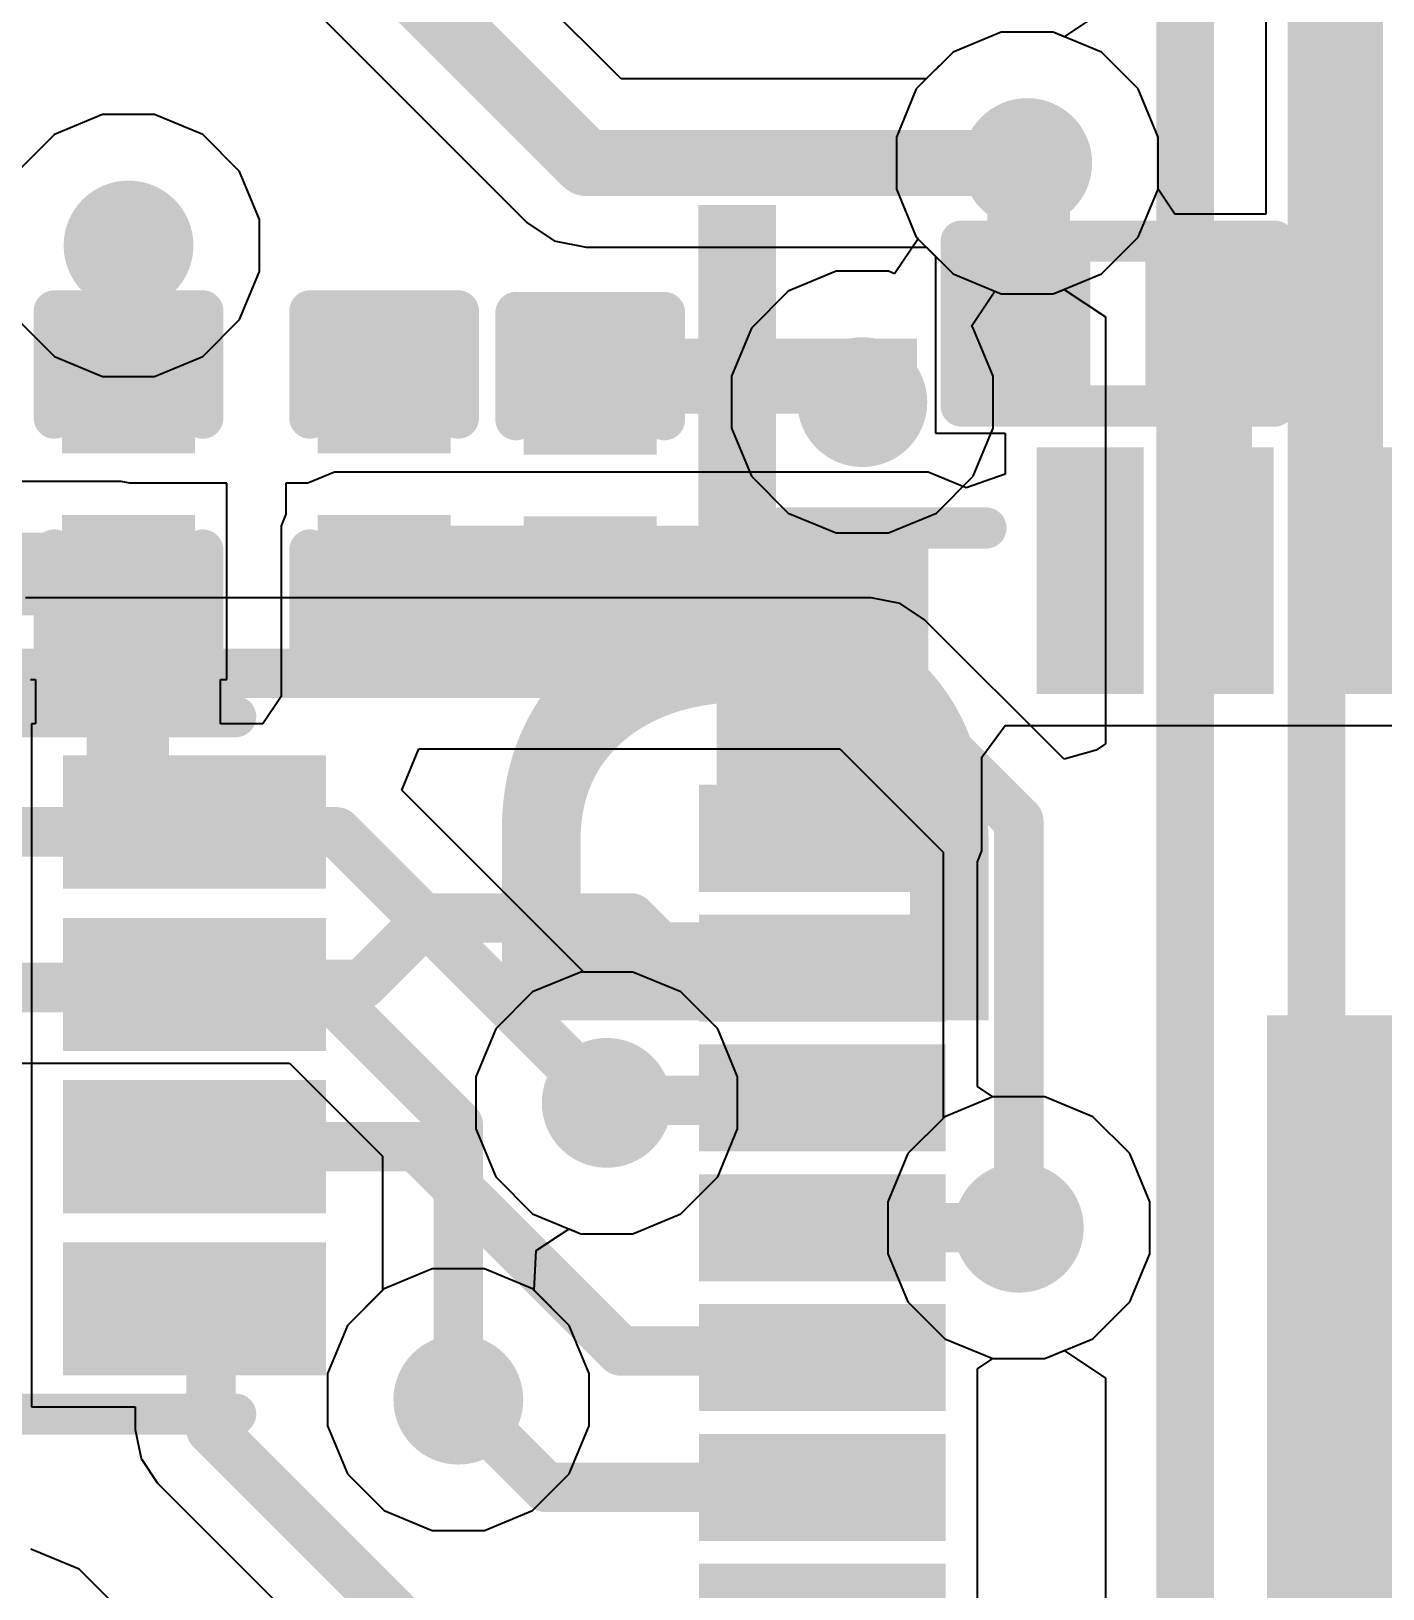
# Model space of a CAD drawing. Header units: inches. Extents: x 0 to 5429, y 0 to 5429.
# Drawn here: x 6.609 to 10.773, y 16.206 to 21.006 of the extents above; entities that cross this region are included whole.
import ezdxf

# ---------------------------------------------------------------- set-up
doc = ezdxf.new("R2010")
doc.units = ezdxf.units.IN
for name, color, linetype in [('Bottom Layer', 5, 'Continuous'), ('Bottom Overlay', 54, 'Continuous'), ('Ground', 16, 'Continuous'), ('Power', 76, 'Continuous'), ('Top Layer', 1, 'Continuous'), ('Top Overlay', 2, 'Continuous'), ('Top Paste', 8, 'Continuous'), ('Top Solder', 216, 'Continuous'), ('Via Holes', 16, 'Continuous')]:
    doc.layers.add(name, color=color, linetype=linetype)
doc.styles.add('Arial_Bold', font='', dxfattribs={"height": 0.2})
doc.styles.get('Arial_Bold').set_extended_font_data('Arial', bold=True)

# ---------------------------------------------------------------- blocks, each defined once
blk = doc.blocks.new('USON_8_2_3__23')
at = {"layer": 'Top Layer'}
for points in [[(-1.8232, 0.8999), (-1.1232, 0.8999), (-1.1232, 0.5999), (-1.8232, 0.5999)], [(0.2, 0.8999), (0.2, -0.9001), (-0.2, -0.9001), (-0.2, 0.8999)], [(1.1232, 0.8999), (1.8232, 0.8999), (1.8232, 0.5999), (1.1232, 0.5999)], [(-1.8232, 0.3996), (-1.1232, 0.3996), (-1.1232, 0.0996), (-1.8232, 0.0996)], [(1.1232, 0.3996), (1.8232, 0.3996), (1.8232, 0.0996), (1.1232, 0.0996)], [(-1.8232, -0.1003), (-1.1232, -0.1003), (-1.1232, -0.4003), (-1.8232, -0.4003)], [(1.1232, -0.1003), (1.8232, -0.1003), (1.8232, -0.4003), (1.1232, -0.4003)], [(-1.8232, -0.5999), (-1.1232, -0.5999), (-1.1232, -0.8999), (-1.8232, -0.8999)], [(1.1232, -0.5999), (1.8232, -0.5999), (1.8232, -0.8999), (1.1232, -0.8999)]]:
    blk.add_hatch(color=1, dxfattribs=at).paths.add_polyline_path(points)
at = {"layer": 'Top Paste'}
for points in [[(-1.8232, 0.8999), (-1.1232, 0.8999), (-1.1232, 0.5999), (-1.8232, 0.5999)], [(0.2, 0.8999), (0.2, -0.9001), (-0.2, -0.9001), (-0.2, 0.8999)], [(1.1232, 0.8999), (1.8232, 0.8999), (1.8232, 0.5999), (1.1232, 0.5999)], [(-1.8232, 0.3996), (-1.1232, 0.3996), (-1.1232, 0.0996), (-1.8232, 0.0996)], [(1.1232, 0.3996), (1.8232, 0.3996), (1.8232, 0.0996), (1.1232, 0.0996)], [(-1.8232, -0.1003), (-1.1232, -0.1003), (-1.1232, -0.4003), (-1.8232, -0.4003)], [(1.1232, -0.1003), (1.8232, -0.1003), (1.8232, -0.4003), (1.1232, -0.4003)], [(-1.8232, -0.5999), (-1.1232, -0.5999), (-1.1232, -0.8999), (-1.8232, -0.8999)], [(1.1232, -0.5999), (1.8232, -0.5999), (1.8232, -0.8999), (1.1232, -0.8999)]]:
    blk.add_hatch(color=8, dxfattribs=at).paths.add_polyline_path(points)
at = {"layer": 'Top Solder'}
for points in [[(0.3016, 1.0015), (0.3016, -1.0017), (-0.3016, -1.0017), (-0.3016, 1.0015)], [(-1.8782, 0.9549), (-1.0682, 0.9549), (-1.0682, 0.5449), (-1.8782, 0.5449)], [(1.0682, 0.9549), (1.8782, 0.9549), (1.8782, 0.5449), (1.0682, 0.5449)], [(-1.8782, 0.4546), (-1.0682, 0.4546), (-1.0682, 0.0446), (-1.8782, 0.0446)], [(1.0682, 0.4546), (1.8782, 0.4546), (1.8782, 0.0446), (1.0682, 0.0446)], [(-1.8782, -0.0453), (-1.0682, -0.0453), (-1.0682, -0.4553), (-1.8782, -0.4553)], [(1.0682, -0.0453), (1.8782, -0.0453), (1.8782, -0.4553), (1.0682, -0.4553)], [(-1.8782, -0.5449), (-1.0682, -0.5449), (-1.0682, -0.9549), (-1.8782, -0.9549)], [(1.0682, -0.5449), (1.8782, -0.5449), (1.8782, -0.9549), (1.0682, -0.9549)]]:
    blk.add_hatch(color=216, dxfattribs=at).paths.add_polyline_path(points)
at = {"layer": 'Top Overlay', "const_width": 0.127}
for points in [[(-1.6, 1.0746), (1.6, 1.0746)], [(-2.1082, 0.6483), (-2.1082, 0.8515)], [(-2.1082, 0.8515), (-2.0066, 0.7499)], [(-2.1082, 0.6483), (-2.0066, 0.7499)], [(-1.6, -1.0746), (1.6, -1.0746)]]:
    blk.add_lwpolyline(points, dxfattribs=at)
at = {"layer": 'Top Overlay', "const_width": 0.0635}
for points in [[(-1.6317, 1.0746, 1), (-1.5682, 1.0746, 1)], [(1.5682, 1.0746, 1), (1.6317, 1.0746, 1)], [(-2.1399, 0.8515, 1), (-2.0764, 0.8515, 1)], [(-2.1399, 0.8515, 1), (-2.0764, 0.8515, 1)], [(-2.0383, 0.7499, 1), (-1.9748, 0.7499, 1)], [(-2.0383, 0.7499, 1), (-1.9748, 0.7499, 1)], [(-2.1399, 0.6483, 1), (-2.0764, 0.6483, 1)], [(-2.1399, 0.6483, 1), (-2.0764, 0.6483, 1)], [(-1.6317, -1.0746, 1), (-1.5682, -1.0746, 1)], [(1.5682, -1.0746, 1), (1.6317, -1.0746, 1)]]:
    blk.add_lwpolyline(points, format="xyb", close=True, dxfattribs=at)
blk = doc.blocks.new('56_QFN__7_7__25')
at = {"layer": 'Top Layer'}
for points in [[(-2, -2), (-2, 2), (2, 2), (2, -2)], [(3.1, -0.09), (3.75, -0.09), (3.75, -0.31), (3.1, -0.31)], [(3.1, -0.49), (3.75, -0.49), (3.75, -0.71), (3.1, -0.71)], [(3.1, -0.89), (3.75, -0.89), (3.75, -1.11), (3.1, -1.11)], [(3.1, -1.29), (3.75, -1.29), (3.75, -1.51), (3.1, -1.51)], [(3.1, -1.69), (3.75, -1.69), (3.75, -1.91), (3.1, -1.91)], [(3.1, -2.09), (3.75, -2.09), (3.75, -2.31), (3.1, -2.31)], [(3.1, -2.49), (3.75, -2.49), (3.75, -2.71), (3.1, -2.71)], [(1.91, -3.1), (1.91, -3.75), (1.69, -3.75), (1.69, -3.1)], [(2.31, -3.1), (2.31, -3.75), (2.09, -3.75), (2.09, -3.1)], [(2.71, -3.1), (2.71, -3.75), (2.49, -3.75), (2.49, -3.1)]]:
    blk.add_hatch(color=1, dxfattribs=at).paths.add_polyline_path(points)
at = {"layer": 'Top Paste'}
for points in [[(-2, -2), (-2, 2), (2, 2), (2, -2)], [(3.1, -0.09), (3.75, -0.09), (3.75, -0.31), (3.1, -0.31)], [(3.1, -0.49), (3.75, -0.49), (3.75, -0.71), (3.1, -0.71)], [(3.1, -0.89), (3.75, -0.89), (3.75, -1.11), (3.1, -1.11)], [(3.1, -1.29), (3.75, -1.29), (3.75, -1.51), (3.1, -1.51)], [(3.1, -1.69), (3.75, -1.69), (3.75, -1.91), (3.1, -1.91)], [(3.1, -2.09), (3.75, -2.09), (3.75, -2.31), (3.1, -2.31)], [(3.1, -2.49), (3.75, -2.49), (3.75, -2.71), (3.1, -2.71)], [(1.91, -3.1), (1.91, -3.75), (1.69, -3.75), (1.69, -3.1)], [(2.31, -3.1), (2.31, -3.75), (2.09, -3.75), (2.09, -3.1)], [(2.71, -3.1), (2.71, -3.75), (2.49, -3.75), (2.49, -3.1)]]:
    blk.add_hatch(color=8, dxfattribs=at).paths.add_polyline_path(points)
at = {"layer": 'Top Solder'}
for points in [[(-2.055, -2.055), (-2.055, 2.055), (2.055, 2.055), (2.055, -2.055)], [(3.045, -0.035), (3.805, -0.035), (3.805, -0.365), (3.045, -0.365)], [(3.045, -0.435), (3.805, -0.435), (3.805, -0.765), (3.045, -0.765)], [(3.045, -0.835), (3.805, -0.835), (3.805, -1.165), (3.045, -1.165)], [(3.045, -1.235), (3.805, -1.235), (3.805, -1.565), (3.045, -1.565)], [(3.045, -1.635), (3.805, -1.635), (3.805, -1.965), (3.045, -1.965)], [(3.045, -2.035), (3.805, -2.035), (3.805, -2.365), (3.045, -2.365)], [(3.045, -2.435), (3.805, -2.435), (3.805, -2.765), (3.045, -2.765)], [(1.965, -3.045), (1.965, -3.805), (1.635, -3.805), (1.635, -3.045)], [(2.365, -3.045), (2.365, -3.805), (2.035, -3.805), (2.035, -3.045)], [(2.765, -3.045), (2.765, -3.805), (2.435, -3.805), (2.435, -3.045)]]:
    blk.add_hatch(color=216, dxfattribs=at).paths.add_polyline_path(points)
at = {"layer": 'Top Overlay', "const_width": 0.127}
for points in [[(3.556, -2.9464), (3.556, -3.556)], [(3.556, -3.556), (2.921, -3.556)]]:
    blk.add_lwpolyline(points, dxfattribs=at)
at = {"layer": 'Top Overlay', "const_width": 0.0635}
for points in [[(3.5242, -2.9464, 1), (3.5877, -2.9464, 1)], [(2.8893, -3.556, 1), (2.9527, -3.556, 1)], [(3.5242, -3.556, 1), (3.5877, -3.556, 1)], [(3.5242, -3.556, 1), (3.5877, -3.556, 1)]]:
    blk.add_lwpolyline(points, format="xyb", close=True, dxfattribs=at)
blk = doc.blocks.new('R___0201_39')
at = {"layer": 'Top Layer'}
for points in [[(-0.41, 0.185), (-0.14, 0.185), (-0.14, -0.185), (-0.41, -0.185)], [(0.14, 0.185), (0.41, 0.185), (0.41, -0.185), (0.14, -0.185)]]:
    blk.add_hatch(color=1, dxfattribs=at).paths.add_polyline_path(points)
at = {"layer": 'Top Paste'}
for points in [[(-0.41, 0.185), (-0.14, 0.185), (-0.14, -0.185), (-0.41, -0.185)], [(0.14, 0.185), (0.41, 0.185), (0.41, -0.185), (0.14, -0.185)]]:
    blk.add_hatch(color=8, dxfattribs=at).paths.add_polyline_path(points)
at = {"layer": 'Top Solder'}
for points in [[(-0.465, 0.24), (-0.085, 0.24), (-0.085, -0.24), (-0.465, -0.24)], [(0.085, 0.24), (0.465, 0.24), (0.465, -0.24), (0.085, -0.24)]]:
    blk.add_hatch(color=216, dxfattribs=at).paths.add_polyline_path(points)
at = {"layer": 'Top Overlay', "const_width": 0.127}
for points in [[(-0.4826, 0.254), (-0.4826, -0.254)], [(0.4826, 0.254), (-0.4826, 0.254)], [(0.4826, 0.254), (0.4826, -0.254)], [(0.4826, -0.254), (-0.4826, -0.254)]]:
    blk.add_lwpolyline(points, dxfattribs=at)
at = {"layer": 'Top Overlay', "const_width": 0.0635}
for points in [[(-0.5143, 0.254, 1), (-0.4508, 0.254, 1)], [(-0.5143, 0.254, 1), (-0.4508, 0.254, 1)], [(0.4508, 0.254, 1), (0.5143, 0.254, 1)], [(0.4508, 0.254, 1), (0.5143, 0.254, 1)], [(-0.5143, -0.254, 1), (-0.4508, -0.254, 1)], [(-0.5143, -0.254, 1), (-0.4508, -0.254, 1)], [(0.4508, -0.254, 1), (0.5143, -0.254, 1)], [(0.4508, -0.254, 1), (0.5143, -0.254, 1)]]:
    blk.add_lwpolyline(points, format="xyb", close=True, dxfattribs=at)
blk = doc.blocks.new('CAP_0201_63')
at = {"layer": 'Top Layer'}
for points in [[(-0.45, 0.15), (-0.15, 0.15), (-0.15, -0.15), (-0.45, -0.15)], [(0.15, 0.15), (0.45, 0.15), (0.45, -0.15), (0.15, -0.15)]]:
    blk.add_hatch(color=1, dxfattribs=at).paths.add_polyline_path(points)
at = {"layer": 'Top Paste'}
for points in [[(-0.45, 0.15), (-0.15, 0.15), (-0.15, -0.15), (-0.45, -0.15)], [(0.15, 0.15), (0.45, 0.15), (0.45, -0.15), (0.15, -0.15)]]:
    blk.add_hatch(color=8, dxfattribs=at).paths.add_polyline_path(points)
at = {"layer": 'Top Solder'}
for points in [[(-0.505, 0.205), (-0.095, 0.205), (-0.095, -0.205), (-0.505, -0.205)], [(0.095, 0.205), (0.505, 0.205), (0.505, -0.205), (0.095, -0.205)]]:
    blk.add_hatch(color=216, dxfattribs=at).paths.add_polyline_path(points)
at = {"layer": 'Top Overlay', "const_width": 0.127}
for points in [[(-0.5334, 0.2286), (-0.2032, 0.2286)], [(-0.5334, 0.2286), (-0.5334, -0.2286)], [(0.2032, 0.2286), (0.5334, 0.2286)], [(0.5334, 0.2286), (0.5334, -0.2286)], [(-0.5334, -0.2286), (-0.2032, -0.2286)], [(0.2032, -0.2286), (0.5334, -0.2286)]]:
    blk.add_lwpolyline(points, dxfattribs=at)
at = {"layer": 'Top Overlay', "const_width": 0.0635}
for points in [[(-0.5651, 0.2286, 1), (-0.5016, 0.2286, 1)], [(-0.5651, 0.2286, 1), (-0.5016, 0.2286, 1)], [(-0.2349, 0.2286, 1), (-0.1714, 0.2286, 1)], [(0.1714, 0.2286, 1), (0.2349, 0.2286, 1)], [(0.5016, 0.2286, 1), (0.5651, 0.2286, 1)], [(0.5016, 0.2286, 1), (0.5651, 0.2286, 1)], [(-0.5651, -0.2286, 1), (-0.5016, -0.2286, 1)], [(-0.5651, -0.2286, 1), (-0.5016, -0.2286, 1)], [(-0.2349, -0.2286, 1), (-0.1714, -0.2286, 1)], [(0.1714, -0.2286, 1), (0.2349, -0.2286, 1)], [(0.5016, -0.2286, 1), (0.5651, -0.2286, 1)], [(0.5016, -0.2286, 1), (0.5651, -0.2286, 1)]]:
    blk.add_lwpolyline(points, format="xyb", close=True, dxfattribs=at)
blk = doc.blocks.new('CAP_0201_64')
at = {"layer": 'Top Layer'}
for points in [[(-0.45, 0.15), (-0.15, 0.15), (-0.15, -0.15), (-0.45, -0.15)], [(0.15, 0.15), (0.45, 0.15), (0.45, -0.15), (0.15, -0.15)]]:
    blk.add_hatch(color=1, dxfattribs=at).paths.add_polyline_path(points)
at = {"layer": 'Top Paste'}
for points in [[(-0.45, 0.15), (-0.15, 0.15), (-0.15, -0.15), (-0.45, -0.15)], [(0.15, 0.15), (0.45, 0.15), (0.45, -0.15), (0.15, -0.15)]]:
    blk.add_hatch(color=8, dxfattribs=at).paths.add_polyline_path(points)
at = {"layer": 'Top Solder'}
for points in [[(-0.505, 0.205), (-0.095, 0.205), (-0.095, -0.205), (-0.505, -0.205)], [(0.095, 0.205), (0.505, 0.205), (0.505, -0.205), (0.095, -0.205)]]:
    blk.add_hatch(color=216, dxfattribs=at).paths.add_polyline_path(points)
at = {"layer": 'Top Overlay', "const_width": 0.127}
for points in [[(-0.2032, 0.2286), (-0.5334, 0.2286)], [(-0.5334, -0.2286), (-0.5334, 0.2286)], [(0.5334, 0.2286), (0.2032, 0.2286)], [(0.5334, -0.2286), (0.5334, 0.2286)], [(-0.2032, -0.2286), (-0.5334, -0.2286)], [(0.5334, -0.2286), (0.2032, -0.2286)]]:
    blk.add_lwpolyline(points, dxfattribs=at)
at = {"layer": 'Top Overlay', "const_width": 0.0635}
for points in [[(-0.5651, 0.2286, 1), (-0.5016, 0.2286, 1)], [(-0.5651, 0.2286, 1), (-0.5016, 0.2286, 1)], [(-0.2349, 0.2286, 1), (-0.1714, 0.2286, 1)], [(0.1714, 0.2286, 1), (0.2349, 0.2286, 1)], [(0.5016, 0.2286, 1), (0.5651, 0.2286, 1)], [(0.5016, 0.2286, 1), (0.5651, 0.2286, 1)], [(-0.5651, -0.2286, 1), (-0.5016, -0.2286, 1)], [(-0.5651, -0.2286, 1), (-0.5016, -0.2286, 1)], [(-0.2349, -0.2286, 1), (-0.1714, -0.2286, 1)], [(0.1714, -0.2286, 1), (0.2349, -0.2286, 1)], [(0.5016, -0.2286, 1), (0.5651, -0.2286, 1)], [(0.5016, -0.2286, 1), (0.5651, -0.2286, 1)]]:
    blk.add_lwpolyline(points, format="xyb", close=True, dxfattribs=at)
blk = doc.blocks.new('CAP_0201_67')
at = {"layer": 'Top Layer'}
for points in [[(-0.45, 0.15), (-0.15, 0.15), (-0.15, -0.15), (-0.45, -0.15)], [(0.15, 0.15), (0.45, 0.15), (0.45, -0.15), (0.15, -0.15)]]:
    blk.add_hatch(color=1, dxfattribs=at).paths.add_polyline_path(points)
at = {"layer": 'Top Paste'}
for points in [[(-0.45, 0.15), (-0.15, 0.15), (-0.15, -0.15), (-0.45, -0.15)], [(0.15, 0.15), (0.45, 0.15), (0.45, -0.15), (0.15, -0.15)]]:
    blk.add_hatch(color=8, dxfattribs=at).paths.add_polyline_path(points)
at = {"layer": 'Top Solder'}
for points in [[(-0.505, 0.205), (-0.095, 0.205), (-0.095, -0.205), (-0.505, -0.205)], [(0.095, 0.205), (0.505, 0.205), (0.505, -0.205), (0.095, -0.205)]]:
    blk.add_hatch(color=216, dxfattribs=at).paths.add_polyline_path(points)
at = {"layer": 'Top Overlay', "const_width": 0.127}
for points in [[(-0.2032, 0.2286), (-0.5334, 0.2286)], [(-0.5334, -0.2286), (-0.5334, 0.2286)], [(0.5334, 0.2286), (0.2032, 0.2286)], [(0.5334, -0.2286), (0.5334, 0.2286)], [(-0.2032, -0.2286), (-0.5334, -0.2286)], [(0.5334, -0.2286), (0.2032, -0.2286)]]:
    blk.add_lwpolyline(points, dxfattribs=at)
at = {"layer": 'Top Overlay', "const_width": 0.0635}
for points in [[(-0.5651, 0.2286, 1), (-0.5016, 0.2286, 1)], [(-0.5651, 0.2286, 1), (-0.5016, 0.2286, 1)], [(-0.2349, 0.2286, 1), (-0.1714, 0.2286, 1)], [(0.1714, 0.2286, 1), (0.2349, 0.2286, 1)], [(0.5016, 0.2286, 1), (0.5651, 0.2286, 1)], [(0.5016, 0.2286, 1), (0.5651, 0.2286, 1)], [(-0.5651, -0.2286, 1), (-0.5016, -0.2286, 1)], [(-0.5651, -0.2286, 1), (-0.5016, -0.2286, 1)], [(-0.2349, -0.2286, 1), (-0.1714, -0.2286, 1)], [(0.1714, -0.2286, 1), (0.2349, -0.2286, 1)], [(0.5016, -0.2286, 1), (0.5651, -0.2286, 1)], [(0.5016, -0.2286, 1), (0.5651, -0.2286, 1)]]:
    blk.add_lwpolyline(points, format="xyb", close=True, dxfattribs=at)

msp = doc.modelspace()

# ---------------------------------------------------------------- hatches: boundary and pattern name
at = {"layer": 'Bottom Layer'}
h = msp.add_hatch(color=5, dxfattribs=at)
edge = h.paths.add_edge_path()
edge.add_arc((9.6774, 20.5994), 0.2, 0, 360)
h = msp.add_hatch(color=5, dxfattribs=at)
edge = h.paths.add_edge_path()
edge.add_arc((6.9088, 20.3454), 0.2, 0, 360)
h = msp.add_hatch(color=5, dxfattribs=at)
edge = h.paths.add_edge_path()
edge.add_arc((9.1694, 19.8628), 0.2, 0, 360)
h = msp.add_hatch(color=5, dxfattribs=at)
edge = h.paths.add_edge_path()
edge.add_arc((8.382, 17.7038), 0.2, 0, 360)
h = msp.add_hatch(color=5, dxfattribs=at)
edge = h.paths.add_edge_path()
edge.add_arc((9.6515, 17.319), 0.2, 0, 360)
h = msp.add_hatch(color=5, dxfattribs=at)
edge = h.paths.add_edge_path()
edge.add_arc((7.9248, 16.7894), 0.2, 0, 360)
at = {"layer": 'Ground'}
h = msp.add_hatch(color=16, dxfattribs=at)
edge = h.paths.add_edge_path()
edge.add_arc((9.6774, 20.5994), 0.2, 0, 360)
h = msp.add_hatch(color=16, dxfattribs=at)
edge = h.paths.add_edge_path()
edge.add_arc((6.9088, 20.3454), 0.2, 0, 360)
h = msp.add_hatch(color=16, dxfattribs=at)
edge = h.paths.add_edge_path()
edge.add_arc((9.1694, 19.8628), 0.2, 0, 360)
h = msp.add_hatch(color=16, dxfattribs=at)
edge = h.paths.add_edge_path()
edge.add_arc((8.382, 17.7038), 0.2, 0, 360)
h = msp.add_hatch(color=16, dxfattribs=at)
edge = h.paths.add_edge_path()
edge.add_arc((9.6515, 17.319), 0.2, 0, 360)
h = msp.add_hatch(color=16, dxfattribs=at)
edge = h.paths.add_edge_path()
edge.add_arc((7.9248, 16.7894), 0.2, 0, 360)
at = {"layer": 'Power'}
h = msp.add_hatch(color=76, dxfattribs=at)
edge = h.paths.add_edge_path()
edge.add_arc((9.6774, 20.5994), 0.2, 0, 360)
h = msp.add_hatch(color=76, dxfattribs=at)
edge = h.paths.add_edge_path()
edge.add_arc((6.9088, 20.3454), 0.2, 0, 360)
h = msp.add_hatch(color=76, dxfattribs=at)
edge = h.paths.add_edge_path()
edge.add_arc((9.1694, 19.8628), 0.2, 0, 360)
h = msp.add_hatch(color=76, dxfattribs=at)
edge = h.paths.add_edge_path()
edge.add_arc((8.382, 17.7038), 0.2, 0, 360)
h = msp.add_hatch(color=76, dxfattribs=at)
edge = h.paths.add_edge_path()
edge.add_arc((9.6515, 17.319), 0.2, 0, 360)
h = msp.add_hatch(color=76, dxfattribs=at)
edge = h.paths.add_edge_path()
edge.add_arc((7.9248, 16.7894), 0.2, 0, 360)
at = {"layer": 'Top Layer'}
h = msp.add_hatch(color=1, dxfattribs=at)
edge = h.paths.add_edge_path()
edge.add_arc((9.6774, 20.5994), 0.2, 0, 360)
h = msp.add_hatch(color=1, dxfattribs=at)
edge = h.paths.add_edge_path()
edge.add_arc((6.9088, 20.3454), 0.2, 0, 360)
h = msp.add_hatch(color=1, dxfattribs=at)
edge = h.paths.add_edge_path()
edge.add_arc((9.1694, 19.8628), 0.2, 0, 360)
for points in [[(7.5438, 18.9557), (9.3726, 18.9557), (9.3726, 19.4818), (7.5438, 19.4818)], [(8.7209, 18.4801), (9.3726, 18.4801), (9.3726, 19.3294), (8.7209, 19.3294)]]:
    msp.add_hatch(color=1, dxfattribs=at).paths.add_polyline_path(points)
h = msp.add_hatch(color=1, dxfattribs=at)
edge = h.paths.add_edge_path()
edge.add_arc((8.382, 17.7038), 0.2, 0, 360)
h = msp.add_hatch(color=1, dxfattribs=at)
edge = h.paths.add_edge_path()
edge.add_arc((9.6515, 17.319), 0.2, 0, 360)
h = msp.add_hatch(color=1, dxfattribs=at)
edge = h.paths.add_edge_path()
edge.add_arc((7.9248, 16.7894), 0.2, 0, 360)
at = {"layer": 'Via Holes'}
h = msp.add_hatch(color=7, dxfattribs=at)
edge = h.paths.add_edge_path()
edge.add_arc((9.6774, 20.5994), 0.1, 0, 360)
h = msp.add_hatch(color=7, dxfattribs=at)
edge = h.paths.add_edge_path()
edge.add_arc((6.9088, 20.3454), 0.1, 0, 360)
h = msp.add_hatch(color=7, dxfattribs=at)
edge = h.paths.add_edge_path()
edge.add_arc((9.1694, 19.8628), 0.1, 0, 360)
h = msp.add_hatch(color=7, dxfattribs=at)
edge = h.paths.add_edge_path()
edge.add_arc((8.382, 17.7038), 0.1, 0, 360)
h = msp.add_hatch(color=7, dxfattribs=at)
edge = h.paths.add_edge_path()
edge.add_arc((9.6515, 17.319), 0.1, 0, 360)
h = msp.add_hatch(color=7, dxfattribs=at)
edge = h.paths.add_edge_path()
edge.add_arc((7.9248, 16.7894), 0.1, 0, 360)

# ---------------------------------------------------------------- linework, layer by layer
at = {"layer": 'Bottom Layer'}
for p, q in [((8.4263, 20.8584), (7.6504, 21.6343)), ((7.2083, 21.344), (8.136, 20.4163)), ((9.9181, 21.0736), (9.7911, 20.9887)), ((9.5972, 21.0026), (9.449, 20.9412)), ((9.7576, 21.0026), (9.5972, 21.0026)), ((9.7911, 20.9887), (9.7576, 21.0026)), ((9.449, 20.9412), (9.3662, 20.8584)), ((9.3662, 20.8584), (8.4263, 20.8584)), ((8.136, 20.4163), (8.22, 20.3601)), ((8.22, 20.3601), (8.3191, 20.3404)), ((8.3191, 20.3404), (9.3662, 20.3404)), ((9.3662, 20.3404), (9.449, 20.2576)), ((9.449, 20.2576), (9.5972, 20.1962)), ((9.7576, 20.1962), (9.7911, 20.2101)), ((9.7911, 20.2101), (9.9181, 20.1252)), ((9.5972, 20.1962), (9.7576, 20.1962)), ((9.9181, 20.1252), (9.9181, 18.8103)), ((9.1966, 19.2603), (6.5915, 19.2603)), ((9.2858, 19.2426), (9.1966, 19.2603)), ((9.3614, 19.1921), (9.2858, 19.2426)), ((9.7911, 18.7624), (9.3614, 19.1921)), ((7.7511, 18.6672), (7.8027, 18.7942)), ((7.8027, 18.7942), (9.1001, 18.7942)), ((9.1001, 18.7942), (9.4184, 18.4758)), ((9.8902, 18.7902), (9.7911, 18.7624)), ((9.9181, 18.8103), (9.8902, 18.7902)), ((8.3113, 18.107), (7.7511, 18.6672)), ((9.4184, 18.4758), (9.4184, 17.6561)), ((8.4622, 18.107), (8.3113, 18.107)), ((8.6104, 18.0456), (8.4622, 18.107)), ((8.7238, 17.9322), (8.6104, 18.0456)), ((8.7852, 17.784), (8.7238, 17.9322)), ((5.3155, 17.8263), (7.4047, 17.8263)), ((7.4047, 17.8263), (7.6916, 17.5394)), ((8.7852, 17.6236), (8.7852, 17.784)), ((8.7238, 17.4754), (8.7852, 17.6236)), ((9.4184, 17.6561), (9.3097, 17.5474)), ((7.6916, 17.5394), (7.6916, 17.1264)), ((9.3097, 17.5474), (9.2483, 17.3992)), ((8.6104, 17.362), (8.7238, 17.4754)), ((9.2483, 17.3992), (9.2483, 17.2388)), ((8.4622, 17.3006), (8.6104, 17.362)), ((8.1648, 17.2492), (8.2666, 17.3152)), ((8.2666, 17.3152), (8.3018, 17.3006)), ((8.3018, 17.3006), (8.4622, 17.3006)), ((8.158, 17.1264), (8.1648, 17.2492)), ((9.2483, 17.2388), (9.3097, 17.0906)), ((7.6916, 17.1264), (7.583, 17.0178)), ((8.2666, 17.0178), (8.158, 17.1264)), ((9.3097, 17.0906), (9.4231, 16.9772)), ((7.583, 17.0178), (7.5216, 16.8696)), ((8.328, 16.8696), (8.2666, 17.0178)), ((9.4231, 16.9772), (9.5713, 16.9158)), ((9.5713, 16.9158), (9.7317, 16.9158)), ((9.7317, 16.9158), (9.7911, 16.9404)), ((9.7911, 16.9404), (9.9181, 16.8555)), ((7.5216, 16.8696), (7.5216, 16.7092)), ((8.328, 16.7092), (8.328, 16.8696)), ((9.9181, 16.8555), (9.9181, 14.4726)), ((7.5216, 16.7092), (7.583, 16.561)), ((8.2666, 16.561), (8.328, 16.7092)), ((7.583, 16.561), (7.6964, 16.4476)), ((8.1532, 16.4476), (8.2666, 16.561)), ((7.6964, 16.4476), (7.8446, 16.3862)), ((8.005, 16.3862), (8.1532, 16.4476)), ((7.8446, 16.3862), (8.005, 16.3862))]:
    msp.add_line(p, q, dxfattribs=at)
for points, const_width in [([(10.5684, 14.0663), (10.5684, 25.1453)], 0.1778), ([(10.1641, 14.3707), (10.1641, 24.8348)], 0.1778), ([(7.3914, 21.5271), (8.3191, 20.5994)], 0.2032), ([(8.3191, 20.5994), (9.6774, 20.5994)], 0.2032), ([(4.7051, 19.0272), (9.1966, 19.0272)], 0.1524), ([(9.1966, 19.0272), (9.6515, 18.5723)], 0.1524), ([(9.6515, 17.319), (9.6515, 18.5723)], 0.1524), ([(4.6963, 18.5388), (7.5499, 18.5388)], 0.1524), ([(7.5499, 18.5388), (8.382, 17.7067)], 0.1524), ([(4.9784, 18.0594), (7.5013, 18.0594)], 0.1524), ([(7.5013, 18.0594), (7.9247, 17.6359)], 0.1524), ([(8.382, 17.7038), (8.382, 17.7067)], 0.1524), ([(7.9247, 16.7895), (7.9247, 17.6359)], 0.1524), ([(7.9247, 16.7895), (7.9248, 16.7894)], 0.1524)]:
    msp.add_lwpolyline(points, dxfattribs=dict(at, const_width=const_width))
for points, const_width in [([(8.2683, 20.5994, 1), (8.3699, 20.5994, 1)], 0.1016), ([(8.2683, 20.5994, 1), (8.3699, 20.5994, 1)], 0.1016), ([(9.6266, 20.5994, 1), (9.7282, 20.5994, 1)], 0.1016), ([(9.1585, 19.0272, 1), (9.2347, 19.0272, 1)], 0.0762), ([(9.1585, 19.0272, 1), (9.2347, 19.0272, 1)], 0.0762), ([(9.6134, 18.5723, 1), (9.6896, 18.5723, 1)], 0.0762), ([(9.6134, 18.5723, 1), (9.6896, 18.5723, 1)], 0.0762), ([(7.5118, 18.5388, 1), (7.588, 18.5388, 1)], 0.0762), ([(7.5118, 18.5388, 1), (7.588, 18.5388, 1)], 0.0762), ([(7.4632, 18.0594, 1), (7.5394, 18.0594, 1)], 0.0762), ([(7.4632, 18.0594, 1), (7.5394, 18.0594, 1)], 0.0762), ([(8.3439, 17.7067, 1), (8.4201, 17.7067, 1)], 0.0762), ([(8.3439, 17.7067, 1), (8.4201, 17.7067, 1)], 0.0762), ([(8.3439, 17.7038, 1), (8.4201, 17.7038, 1)], 0.0762), ([(7.8866, 17.6359, 1), (7.9628, 17.6359, 1)], 0.0762), ([(7.8866, 17.6359, 1), (7.9628, 17.6359, 1)], 0.0762), ([(9.6134, 17.319, 1), (9.6896, 17.319, 1)], 0.0762), ([(7.8866, 16.7895, 1), (7.9628, 16.7895, 1)], 0.0762), ([(7.8866, 16.7895, 1), (7.9628, 16.7895, 1)], 0.0762), ([(7.8867, 16.7894, 1), (7.9629, 16.7894, 1)], 0.0762)]:
    msp.add_lwpolyline(points, format="xyb", close=True, dxfattribs=dict(at, const_width=const_width))
at = {"layer": 'Ground'}
for p, q in [((9.5972, 21.0026), (9.449, 20.9412)), ((9.7576, 21.0026), (9.5972, 21.0026)), ((9.9058, 20.9412), (9.7576, 21.0026)), ((9.449, 20.9412), (9.3356, 20.8278)), ((10.0192, 20.8278), (9.9058, 20.9412)), ((9.3356, 20.8278), (9.2742, 20.6796)), ((10.0806, 20.6796), (10.0192, 20.8278)), ((9.2742, 20.6796), (9.2742, 20.5192)), ((10.0806, 20.5192), (10.0806, 20.6796)), ((9.2742, 20.5192), (9.3356, 20.371)), ((10.0192, 20.371), (10.0806, 20.5192)), ((9.3356, 20.371), (9.449, 20.2576)), ((9.9058, 20.2576), (10.0192, 20.371)), ((9.449, 20.2576), (9.5972, 20.1962)), ((9.7576, 20.1962), (9.9058, 20.2576)), ((9.5972, 20.1962), (9.7576, 20.1962)), ((8.3018, 18.107), (8.1536, 18.0456)), ((8.4622, 18.107), (8.3018, 18.107)), ((8.6104, 18.0456), (8.4622, 18.107)), ((8.1536, 18.0456), (8.0402, 17.9322)), ((8.7238, 17.9322), (8.6104, 18.0456)), ((8.0402, 17.9322), (7.9788, 17.784)), ((8.7852, 17.784), (8.7238, 17.9322)), ((7.9788, 17.784), (7.9788, 17.6236)), ((8.7852, 17.6236), (8.7852, 17.784)), ((9.5713, 17.7222), (9.4231, 17.6608)), ((9.7317, 17.7222), (9.5713, 17.7222)), ((9.8799, 17.6608), (9.7317, 17.7222)), ((7.9788, 17.6236), (8.0402, 17.4754)), ((8.7238, 17.4754), (8.7852, 17.6236)), ((9.4231, 17.6608), (9.3097, 17.5474)), ((9.9933, 17.5474), (9.8799, 17.6608)), ((9.3097, 17.5474), (9.2483, 17.3992)), ((10.0547, 17.3992), (9.9933, 17.5474)), ((8.0402, 17.4754), (8.1536, 17.362)), ((8.6104, 17.362), (8.7238, 17.4754)), ((9.2483, 17.3992), (9.2483, 17.2388)), ((10.0547, 17.2388), (10.0547, 17.3992)), ((8.1536, 17.362), (8.3018, 17.3006)), ((8.4622, 17.3006), (8.6104, 17.362)), ((8.3018, 17.3006), (8.4622, 17.3006)), ((9.2483, 17.2388), (9.3097, 17.0906)), ((9.9933, 17.0906), (10.0547, 17.2388)), ((7.8446, 17.1926), (7.6964, 17.1312)), ((8.005, 17.1926), (7.8446, 17.1926)), ((8.1532, 17.1312), (8.005, 17.1926)), ((7.6964, 17.1312), (7.583, 17.0178)), ((8.2666, 17.0178), (8.1532, 17.1312)), ((9.3097, 17.0906), (9.4231, 16.9772)), ((9.8799, 16.9772), (9.9933, 17.0906)), ((7.583, 17.0178), (7.5216, 16.8696)), ((8.328, 16.8696), (8.2666, 17.0178)), ((9.4231, 16.9772), (9.5713, 16.9158)), ((9.7317, 16.9158), (9.8799, 16.9772)), ((9.5713, 16.9158), (9.7317, 16.9158)), ((7.5216, 16.8696), (7.5216, 16.7092)), ((8.328, 16.7092), (8.328, 16.8696)), ((7.5216, 16.7092), (7.583, 16.561)), ((8.2666, 16.561), (8.328, 16.7092)), ((7.583, 16.561), (7.6964, 16.4476)), ((8.1532, 16.4476), (8.2666, 16.561)), ((7.6964, 16.4476), (7.8446, 16.3862)), ((8.005, 16.3862), (8.1532, 16.4476)), ((7.8446, 16.3862), (8.005, 16.3862))]:
    msp.add_line(p, q, dxfattribs=at)
at = {"layer": 'Power'}
for p, q in [((9.5972, 21.0026), (9.449, 20.9412)), ((9.7576, 21.0026), (9.5972, 21.0026)), ((9.9058, 20.9412), (9.7576, 21.0026)), ((9.449, 20.9412), (9.3356, 20.8278)), ((10.0192, 20.8278), (9.9058, 20.9412)), ((9.3356, 20.8278), (9.2742, 20.6796)), ((10.0806, 20.6796), (10.0192, 20.8278)), ((6.8286, 20.7486), (6.6804, 20.6872)), ((6.989, 20.7486), (6.8286, 20.7486)), ((7.1372, 20.6872), (6.989, 20.7486)), ((6.6804, 20.6872), (6.567, 20.5738)), ((7.2506, 20.5738), (7.1372, 20.6872)), ((9.2742, 20.6796), (9.2742, 20.5192)), ((10.0806, 20.5192), (10.0806, 20.6796)), ((7.312, 20.4256), (7.2506, 20.5738)), ((9.2742, 20.5192), (9.3356, 20.371)), ((10.0192, 20.371), (10.0806, 20.5192)), ((7.312, 20.2652), (7.312, 20.4256)), ((9.341, 20.3656), (9.269, 20.258)), ((9.3356, 20.371), (9.341, 20.3656)), ((9.9058, 20.2576), (10.0192, 20.371)), ((7.2506, 20.117), (7.312, 20.2652)), ((9.0892, 20.266), (8.941, 20.2046)), ((9.2496, 20.266), (9.0892, 20.266)), ((9.269, 20.258), (9.2496, 20.266)), ((9.7576, 20.1962), (9.9058, 20.2576)), ((8.941, 20.2046), (8.8276, 20.0912)), ((9.5058, 20.0966), (9.5778, 20.2042)), ((9.5778, 20.2042), (9.5972, 20.1962)), ((9.5972, 20.1962), (9.7576, 20.1962)), ((6.567, 20.117), (6.6804, 20.0036)), ((7.1372, 20.0036), (7.2506, 20.117)), ((8.8276, 20.0912), (8.7662, 19.943)), ((9.5112, 20.0912), (9.5058, 20.0966)), ((9.5726, 19.943), (9.5112, 20.0912)), ((6.6804, 20.0036), (6.8286, 19.9422)), ((6.989, 19.9422), (7.1372, 20.0036)), ((6.8286, 19.9422), (6.989, 19.9422)), ((8.7662, 19.943), (8.7662, 19.7826)), ((9.5726, 19.7826), (9.5726, 19.943)), ((8.7662, 19.7826), (8.8276, 19.6344)), ((9.5112, 19.6344), (9.5726, 19.7826)), ((8.8276, 19.6344), (8.941, 19.521)), ((9.3978, 19.521), (9.5112, 19.6344)), ((8.941, 19.521), (9.0892, 19.4596)), ((9.2496, 19.4596), (9.3978, 19.521)), ((9.0892, 19.4596), (9.2496, 19.4596)), ((8.3018, 18.107), (8.1536, 18.0456)), ((8.4622, 18.107), (8.3018, 18.107)), ((8.6104, 18.0456), (8.4622, 18.107)), ((8.1536, 18.0456), (8.0402, 17.9322)), ((8.7238, 17.9322), (8.6104, 18.0456)), ((8.0402, 17.9322), (7.9788, 17.784)), ((8.7852, 17.784), (8.7238, 17.9322)), ((7.9788, 17.784), (7.9788, 17.6236)), ((8.7852, 17.6236), (8.7852, 17.784)), ((9.5713, 17.7222), (9.4231, 17.6608)), ((9.7317, 17.7222), (9.5713, 17.7222)), ((9.8799, 17.6608), (9.7317, 17.7222)), ((7.9788, 17.6236), (8.0402, 17.4754)), ((8.7238, 17.4754), (8.7852, 17.6236)), ((9.4231, 17.6608), (9.3097, 17.5474)), ((9.9933, 17.5474), (9.8799, 17.6608)), ((9.3097, 17.5474), (9.2483, 17.3992)), ((10.0547, 17.3992), (9.9933, 17.5474)), ((8.0402, 17.4754), (8.1536, 17.362)), ((8.6104, 17.362), (8.7238, 17.4754)), ((9.2483, 17.3992), (9.2483, 17.2388)), ((10.0547, 17.2388), (10.0547, 17.3992)), ((8.1536, 17.362), (8.3018, 17.3006)), ((8.4622, 17.3006), (8.6104, 17.362)), ((8.3018, 17.3006), (8.4622, 17.3006)), ((9.2483, 17.2388), (9.3097, 17.0906)), ((9.9933, 17.0906), (10.0547, 17.2388)), ((7.8446, 17.1926), (7.6964, 17.1312)), ((8.005, 17.1926), (7.8446, 17.1926)), ((8.1532, 17.1312), (8.005, 17.1926)), ((7.6964, 17.1312), (7.583, 17.0178)), ((8.2666, 17.0178), (8.1532, 17.1312)), ((9.3097, 17.0906), (9.4231, 16.9772)), ((9.8799, 16.9772), (9.9933, 17.0906)), ((7.583, 17.0178), (7.5216, 16.8696)), ((8.328, 16.8696), (8.2666, 17.0178)), ((9.4231, 16.9772), (9.5713, 16.9158)), ((9.7317, 16.9158), (9.8799, 16.9772)), ((9.5713, 16.9158), (9.7317, 16.9158)), ((7.5216, 16.8696), (7.5216, 16.7092)), ((8.328, 16.7092), (8.328, 16.8696)), ((7.5216, 16.7092), (7.583, 16.561)), ((8.2666, 16.561), (8.328, 16.7092)), ((7.583, 16.561), (7.6964, 16.4476)), ((8.1532, 16.4476), (8.2666, 16.561)), ((7.6964, 16.4476), (7.8446, 16.3862)), ((8.005, 16.3862), (8.1532, 16.4476)), ((7.8446, 16.3862), (8.005, 16.3862)), ((6.7562, 16.2676), (6.608, 16.329)), ((6.8696, 16.1542), (6.7562, 16.2676))]:
    msp.add_line(p, q, dxfattribs=at)
at = {"layer": 'Top Layer'}
for p, q in [((10.4124, 22.0299), (10.4124, 20.4422)), ((9.5972, 21.0026), (9.449, 20.9412)), ((9.7576, 21.0026), (9.5972, 21.0026)), ((9.9058, 20.9412), (9.7576, 21.0026)), ((9.449, 20.9412), (9.3356, 20.8278)), ((10.0192, 20.8278), (9.9058, 20.9412)), ((9.3356, 20.8278), (9.2742, 20.6796)), ((10.0806, 20.6796), (10.0192, 20.8278)), ((9.2742, 20.6796), (9.2742, 20.5192)), ((10.0806, 20.5192), (10.0806, 20.6796)), ((9.2742, 20.5192), (9.3356, 20.371)), ((10.132, 20.4422), (10.0806, 20.5192)), ((10.4124, 20.4422), (10.132, 20.4422)), ((9.3356, 20.371), (9.3944, 20.3122)), ((9.3944, 20.3122), (9.3944, 19.7674)), ((9.3944, 19.7674), (9.609, 19.7674)), ((9.609, 19.7674), (9.609, 19.6412)), ((7.5438, 19.6468), (7.4616, 19.6127)), ((9.3726, 19.6468), (7.5438, 19.6468)), ((9.4892, 19.5984), (9.3726, 19.6468)), ((9.609, 19.6412), (9.4892, 19.5984)), ((6.8858, 19.6182), (6.5765, 19.6182)), ((6.9133, 19.6127), (6.8858, 19.6182)), ((6.8858, 19.6182), (6.8858, 19.6182)), ((7.2112, 19.6127), (6.9133, 19.6127)), ((7.2112, 19.0079), (7.2112, 19.6127)), ((7.4616, 19.6127), (7.3938, 19.6127)), ((7.3938, 19.6127), (7.3938, 19.5179)), ((7.3938, 19.5179), (7.3788, 19.4818)), ((7.3788, 19.4818), (7.3788, 18.9557)), ((6.6064, 19.0079), (6.622, 19.0079)), ((6.622, 19.0079), (6.622, 18.8716)), ((7.1917, 18.8716), (7.1917, 19.0079)), ((7.1917, 19.0079), (7.2112, 19.0079)), ((7.3788, 18.9557), (7.3226, 18.8716)), ((6.622, 18.8716), (6.6096, 18.8716)), ((6.6096, 18.8716), (6.6096, 17.7664)), ((7.3226, 18.8716), (7.1917, 18.8716)), ((9.5376, 18.7692), (9.609, 18.8666)), ((9.609, 18.8666), (11.2124, 18.8666)), ((9.5376, 18.4801), (9.5376, 18.7692)), ((9.5238, 18.4469), (9.5376, 18.4801)), ((9.5238, 17.754), (9.5238, 18.4469)), ((6.6096, 17.7664), (6.6096, 16.7669)), ((9.5713, 17.7222), (9.5238, 17.754)), ((9.7317, 17.7222), (9.5713, 17.7222)), ((9.8799, 17.6608), (9.7317, 17.7222)), ((9.9933, 17.5474), (9.8799, 17.6608)), ((10.0547, 17.3992), (9.9933, 17.5474)), ((10.0547, 17.2388), (10.0547, 17.3992)), ((9.9933, 17.0906), (10.0547, 17.2388)), ((9.8799, 16.9772), (9.9933, 17.0906)), ((9.7317, 16.9158), (9.8799, 16.9772)), ((9.5238, 16.884), (9.5713, 16.9158)), ((9.5713, 16.9158), (9.7317, 16.9158)), ((9.5238, 15.8566), (9.5238, 16.884)), ((6.6096, 16.7669), (6.9297, 16.7669)), ((6.9297, 16.7669), (6.9297, 16.6972)), ((6.9297, 16.6972), (6.9475, 16.608)), ((6.9475, 16.608), (6.998, 16.5324)), ((6.998, 16.5324), (7.5762, 15.9542))]:
    msp.add_line(p, q, dxfattribs=at)
for points, const_width in [([(10.6714, 19.344), (10.6714, 22.1403)], 0.2032), ([(9.6818, 20.2064), (9.6818, 20.5994)], 0.254), ([(10.2681, 19.344), (10.2681, 20.1048)], 0.2032), ([(6.4577, 19.3333), (6.8858, 19.3333)], 0.254), ([(6.8858, 19.3333), (6.9069, 19.3122)], 0.254), ([(6.9069, 18.5922), (6.9069, 19.3122)], 0.254), ([(7.7075, 19.1466), (8.3755, 19.1466)], 0.254), ([(8.3885, 19.1466), (8.405, 19.1301)], 0.254), ([(8.405, 19.1301), (8.5953, 19.1301)], 0.254), ([(6.9069, 18.5922), (6.9299, 18.5692)], 0.254), ([(6.9299, 18.5692), (7.112, 18.5692)], 0.254), ([(7.6292, 18.0688), (7.8337, 18.2733)], 0.1524), ([(7.8337, 18.2733), (8.4574, 18.2733)], 0.1524), ([(8.4574, 18.2733), (8.6023, 18.1284)], 0.1524), ([(8.6023, 18.1284), (9.037, 18.1284)], 0.1524), ([(9.037, 18.1284), (9.0464, 18.119)], 0.1524), ([(7.1628, 18.0688), (7.6292, 18.0688)], 0.1524), ([(8.382, 17.7038), (8.3896, 17.7114)], 0.1524), ([(8.3896, 17.7114), (9.0388, 17.7114)], 0.1524), ([(9.0388, 17.7114), (9.0464, 17.719)], 0.1524), ([(7.3628, 17.5689), (7.7958, 17.5689)], 0.1524), ([(7.7958, 17.5689), (8.4255, 16.9392)], 0.1524), ([(9.0464, 17.319), (9.6515, 17.319)], 0.1524), ([(7.1628, 16.6972), (7.1628, 17.0693)], 0.1524), ([(8.4255, 16.9392), (8.8197, 16.9392)], 0.1524), ([(8.8197, 16.9392), (9.0262, 16.9392)], 0.1524), ([(9.0262, 16.9392), (9.0464, 16.919)], 0.1524), ([(7.9248, 16.7894), (8.1952, 16.519)], 0.1524), ([(7.1628, 16.6972), (7.741, 16.119)], 0.1524), ([(8.1952, 16.519), (9.0464, 16.519)], 0.1524)]:
    msp.add_lwpolyline(points, dxfattribs=dict(at, const_width=const_width))
for points, const_width in [([(9.6183, 20.5994, 1), (9.7453, 20.5994, 1)], 0.127), ([(9.6183, 20.2064, 1), (9.7453, 20.2064, 1)], 0.127), ([(10.2173, 20.1048, 1), (10.3189, 20.1048, 1)], 0.1016), ([(6.8223, 19.3333, 1), (6.9493, 19.3333, 1)], 0.127), ([(6.8223, 19.3333, 1), (6.9493, 19.3333, 1)], 0.127), ([(6.8434, 19.3122, 1), (6.9704, 19.3122, 1)], 0.127), ([(6.8434, 19.3122, 1), (6.9704, 19.3122, 1)], 0.127), ([(10.2173, 19.344, 1), (10.3189, 19.344, 1)], 0.1016), ([(10.6206, 19.344, 1), (10.7222, 19.344, 1)], 0.1016), ([(7.644, 19.1466, 1), (7.771, 19.1466, 1)], 0.127), ([(8.312, 19.1466, 1), (8.439, 19.1466, 1)], 0.127), ([(8.325, 19.1466, 1), (8.452, 19.1466, 1)], 0.127), ([(8.3415, 19.1301, 1), (8.4685, 19.1301, 1)], 0.127), ([(8.3415, 19.1301, 1), (8.4685, 19.1301, 1)], 0.127), ([(8.5318, 19.1301, 1), (8.6588, 19.1301, 1)], 0.127), ([(6.8434, 18.5922, 1), (6.9704, 18.5922, 1)], 0.127), ([(6.8434, 18.5922, 1), (6.9704, 18.5922, 1)], 0.127), ([(6.8664, 18.5692, 1), (6.9934, 18.5692, 1)], 0.127), ([(6.8664, 18.5692, 1), (6.9934, 18.5692, 1)], 0.127), ([(7.0485, 18.5692, 1), (7.1755, 18.5692, 1)], 0.127), ([(7.7956, 18.2733, 1), (7.8718, 18.2733, 1)], 0.0762), ([(7.7956, 18.2733, 1), (7.8718, 18.2733, 1)], 0.0762), ([(8.4193, 18.2733, 1), (8.4955, 18.2733, 1)], 0.0762), ([(8.4193, 18.2733, 1), (8.4955, 18.2733, 1)], 0.0762), ([(8.5642, 18.1284, 1), (8.6404, 18.1284, 1)], 0.0762), ([(8.5642, 18.1284, 1), (8.6404, 18.1284, 1)], 0.0762), ([(8.9989, 18.1284, 1), (9.0751, 18.1284, 1)], 0.0762), ([(8.9989, 18.1284, 1), (9.0751, 18.1284, 1)], 0.0762), ([(9.0083, 18.119, 1), (9.0845, 18.119, 1)], 0.0762), ([(7.1247, 18.0688, 1), (7.2009, 18.0688, 1)], 0.0762), ([(7.5911, 18.0688, 1), (7.6673, 18.0688, 1)], 0.0762), ([(7.5911, 18.0688, 1), (7.6673, 18.0688, 1)], 0.0762), ([(8.3439, 17.7038, 1), (8.4201, 17.7038, 1)], 0.0762), ([(8.3515, 17.7114, 1), (8.4277, 17.7114, 1)], 0.0762), ([(8.3515, 17.7114, 1), (8.4277, 17.7114, 1)], 0.0762), ([(9.0007, 17.7114, 1), (9.0769, 17.7114, 1)], 0.0762), ([(9.0007, 17.7114, 1), (9.0769, 17.7114, 1)], 0.0762), ([(9.0083, 17.719, 1), (9.0845, 17.719, 1)], 0.0762), ([(7.3247, 17.5689, 1), (7.4009, 17.5689, 1)], 0.0762), ([(7.7577, 17.5689, 1), (7.8339, 17.5689, 1)], 0.0762), ([(7.7577, 17.5689, 1), (7.8339, 17.5689, 1)], 0.0762), ([(9.0083, 17.319, 1), (9.0845, 17.319, 1)], 0.0762), ([(9.6134, 17.319, 1), (9.6896, 17.319, 1)], 0.0762), ([(7.1247, 17.0693, 1), (7.2009, 17.0693, 1)], 0.0762), ([(8.3874, 16.9392, 1), (8.4636, 16.9392, 1)], 0.0762), ([(8.3874, 16.9392, 1), (8.4636, 16.9392, 1)], 0.0762), ([(8.7816, 16.9392, 1), (8.8578, 16.9392, 1)], 0.0762), ([(8.7816, 16.9392, 1), (8.8578, 16.9392, 1)], 0.0762), ([(8.9881, 16.9392, 1), (9.0643, 16.9392, 1)], 0.0762), ([(8.9881, 16.9392, 1), (9.0643, 16.9392, 1)], 0.0762), ([(9.0083, 16.919, 1), (9.0845, 16.919, 1)], 0.0762), ([(7.8867, 16.7894, 1), (7.9629, 16.7894, 1)], 0.0762), ([(7.1247, 16.6972, 1), (7.2009, 16.6972, 1)], 0.0762), ([(7.1247, 16.6972, 1), (7.2009, 16.6972, 1)], 0.0762), ([(8.1571, 16.519, 1), (8.2333, 16.519, 1)], 0.0762), ([(8.1571, 16.519, 1), (8.2333, 16.519, 1)], 0.0762), ([(9.0083, 16.519, 1), (9.0845, 16.519, 1)], 0.0762)]:
    msp.add_lwpolyline(points, format="xyb", close=True, dxfattribs=dict(at, const_width=const_width))

# ---------------------------------------------------------------- block references
for name, p, rotation in [('R___0201_39', (9.9568, 20.1048), 180), ('CAP_0201_67', (6.9088, 19.6103), 270), ('CAP_0201_64', (7.6962, 19.6103), 270), ('CAP_0201_63', (8.3312, 19.6055), 90), ('56_QFN__7_7__25', (12.4714, 15.919), 180)]:
    msp.add_blockref(name, p, dxfattribs=dict(rotation=rotation))
msp.add_blockref('USON_8_2_3__23', (5.6388, 17.8192))

# ---------------------------------------------------------------- texts
at = {"layer": 'Bottom Overlay', "style": 'Arial_Bold', "text_generation_flag": 2}
msp.add_text('D+', height=1.5, rotation=270, dxfattribs=at).set_placement((8.0589, 17.8181))

doc.saveas('drawing.dxf')
